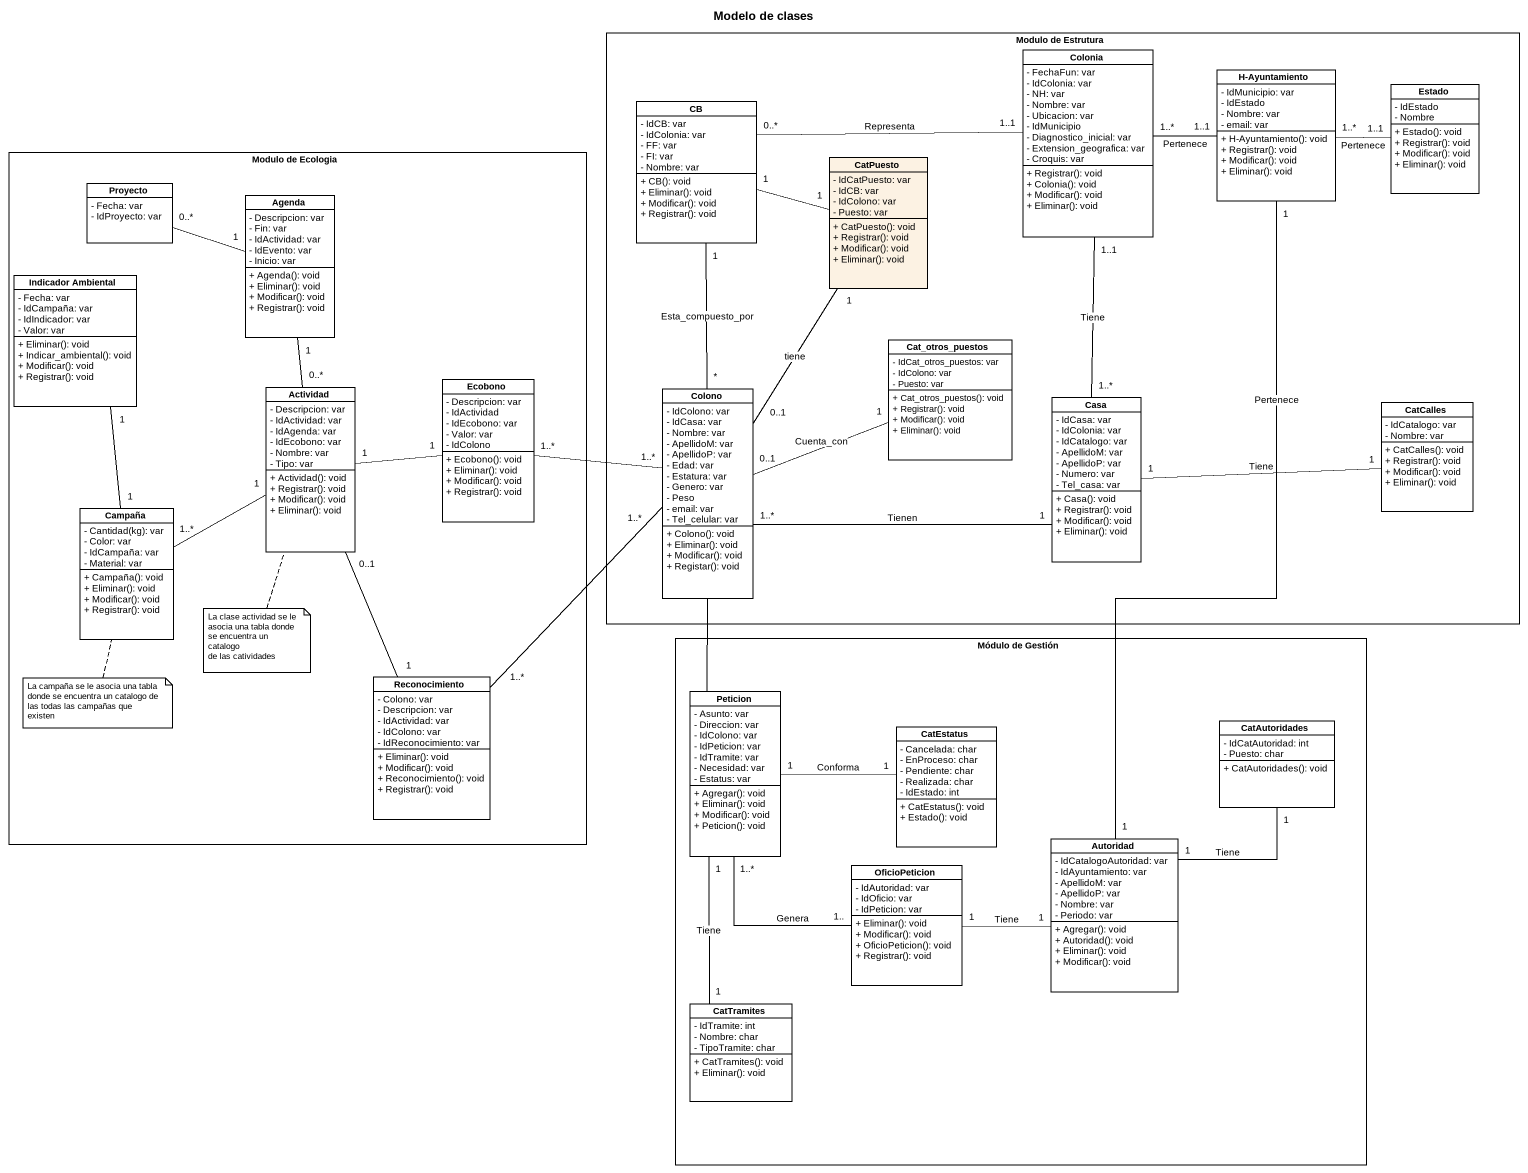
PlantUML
@startuml
title Modelo de clases
hide circle
hide empty members
skinparam classAttributeIconSize 0
rectangle "Modulo de Estrutura" as Modulo_de_Estrutura {
  class Colonia {
    - FechaFun: var
    - IdColonia: var
    - NH: var
    - Nombre: var
    - Ubicacion: var
    - IdMunicipio
    - Diagnostico_inicial: var
    - Extension_geografica: var
    - Croquis: var
    + Registrar(): void
    + Colonia(): void
    + Modificar(): void
    + Eliminar(): void
  }
  class CB {
    - IdCB: var
    - IdColonia: var
    - FF: var
    - FI: var
    - Nombre: var
    + CB(): void
    + Eliminar(): void
    + Modificar(): void
    + Registrar(): void
  }
  class "H-Ayuntamiento" as H_Ayuntamiento {
    - IdMunicipio: var
    - IdEstado
    - Nombre: var
    - email: var
    + H-Ayuntamiento(): void
    + Registrar(): void
    + Modificar(): void
    + Eliminar(): void
  }
  class Estado {
    - IdEstado
    - Nombre
    + Estado(): void
    + Registrar(): void
    + Modificar(): void
    + Eliminar(): void
  }
  class CatPuesto #FCF2E3 {
    - IdCatPuesto: var
    - IdCB: var
    - IdColono: var
    - Puesto: var
    + CatPuesto(): void
    + Registrar(): void
    + Modificar(): void
    + Eliminar(): void
  }
  class Cat_otros_puestos {
    - IdCat_otros_puestos: var
    - IdColono: var
    - Puesto: var
    + Cat_otros_puestos(): void
    + Registrar(): void
    + Modificar(): void
    + Eliminar(): void
  }
  class Colono {
    - IdColono: var
    - IdCasa: var
    - Nombre: var
    - ApellidoM: var
    - ApellidoP: var
    - Edad: var
    - Estatura: var
    - Genero: var
    - Peso
    - email: var
    - Tel_celular: var
    + Colono(): void
    + Eliminar(): void
    + Modificar(): void
    + Registar(): void
  }
  class Casa {
    - IdCasa: var
    - IdColonia: var
    - IdCatalogo: var
    - ApellidoM: var
    - ApellidoP: var
    - Numero: var
    - Tel_casa: var
    + Casa(): void
    + Registrar(): void
    + Modificar(): void
    + Eliminar(): void
  }
  class CatCalles {
    - IdCatalogo: var
    - Nombre: var
    + CatCalles(): void
    + Registrar(): void
    + Modificar(): void
    + Eliminar(): void
  }
}
rectangle "Modulo de Ecologia" as Modulo_de_Ecologia {
  class Proyecto {
    - Fecha: var
    - IdProyecto: var
  }
  class Agenda {
    - Descripcion: var
    - Fin: var
    - IdActividad: var
    - IdEvento: var
    - Inicio: var
    + Agenda(): void
    + Eliminar(): void
    + Modificar(): void
    + Registrar(): void
  }
  class "Indicador Ambiental" as Indicador_Ambiental {
    - Fecha: var
    - IdCampaña: var
    - IdIndicador: var
    - Valor: var
    + Eliminar(): void
    + Indicar_ambiental(): void
    + Modificar(): void
    + Registrar(): void
  }
  class Actividad {
    - Descripcion: var
    - IdActividad: var
    - IdAgenda: var
    - IdEcobono: var
    - Nombre: var
    - Tipo: var
    + Actividad(): void
    + Registrar(): void
    + Modificar(): void
    + Eliminar(): void
  }
  class Ecobono {
    - Descripcion: var
    - IdActividad
    - IdEcobono: var
    - Valor: var
    - IdColono
    + Ecobono(): void
    + Eliminar(): void
    + Modificar(): void
    + Registrar(): void
  }
  class Campaña {
    {field} - Cantidad(kg): var
    - Color: var
    - IdCampaña: var
    - Material: var
    + Campaña(): void
    + Eliminar(): void
    + Modificar(): void
    + Registrar(): void
  }
  class Reconocimiento {
    - Colono: var
    - Descripcion: var
    - IdActividad: var
    - IdColono: var
    - IdReconocimiento: var
    + Eliminar(): void
    + Modificar(): void
    + Reconocimiento(): void
    + Registrar(): void
  }
}
rectangle "Módulo de Gestión" as Módulo_de_Gestión {
  class Peticion {
    - Asunto: var
    - Direccion: var
    - IdColono: var
    - IdPeticion: var
    - IdTramite: var
    - Necesidad: var
    - Estatus: var
    + Agregar(): void
    + Eliminar(): void
    + Modificar(): void
    + Peticion(): void
  }
  class CatAutoridades {
    - IdCatAutoridad: int
    - Puesto: char
    + CatAutoridades(): void
  }
  class CatEstatus {
    - Cancelada: char
    - EnProceso: char
    - Pendiente: char
    - Realizada: char
    - IdEstado: int
    + CatEstatus(): void
    + Estado(): void
  }
  class OficioPeticion {
    - IdAutoridad: var
    - IdOficio: var
    - IdPeticion: var
    + Eliminar(): void
    + Modificar(): void
    + OficioPeticion(): void
    + Registrar(): void
  }
  class Autoridad {
    - IdCatalogoAutoridad: var
    - IdAyuntamiento: var
    - ApellidoM: var
    - ApellidoP: var
    - Nombre: var
    - Periodo: var
    + Agregar(): void
    + Autoridad(): void
    + Eliminar(): void
    + Modificar(): void
  }
  class CatTramites {
    - IdTramite: int
    - Nombre: char
    - TipoTramite: char
    + CatTramites(): void
    + Eliminar(): void
  }
}
Colonia "1..*" -right- "1..1" H_Ayuntamiento : Pertenece
Colonia "1..1" -- "1..*" Casa : Tiene
CB "0..*" -right- "1..1" Colonia : Representa
CB "1" -right- "1" CatPuesto
CB "1" -- "*" Colono : Esta_compuesto_por
H_Ayuntamiento "1..*" -right- "1..1" Estado : Pertenece
H_Ayuntamiento "1" -- "1" Autoridad : Pertenece
CatPuesto "1" -- "0..1" Colono : tiene
Agenda "1" -left- "0..*" Proyecto
Agenda "1" -- "0..*" Actividad
Actividad "1" -right- "1" Ecobono
Actividad "1" -left- "1..*" Campaña
Actividad "0..1" -- "1" Reconocimiento
Ecobono "1..*" -right- "1..*" Colono
Colono "0..1" -right- "1" Cat_otros_puestos : Cuenta_con
Colono "1..*" -- "1..*" Reconocimiento
Colono -- Peticion
Casa "1" -left- "1..*" Colono : Tienen
Casa "1" -right- "1" CatCalles : Tiene
Campaña "1" -up- "1" Indicador_Ambiental
Peticion "1" -right- "1" CatEstatus : Conforma
Peticion "1..*" -- "1.." OficioPeticion : Genera
Peticion "1" -- "1" CatTramites : Tiene
OficioPeticion "1" -right- "1" Autoridad : Tiene
Autoridad "1" -up- "1" CatAutoridades : Tiene
note bottom of Actividad
  La clase actividad se le
  asocia una tabla donde
  se encuentra un catalogo
  de las catividades
end note
note bottom of Campaña
  La campaña se le asocia una tabla
  donde se encuentra un catalogo de
  las todas las campañas que existen
end note
@enduml
